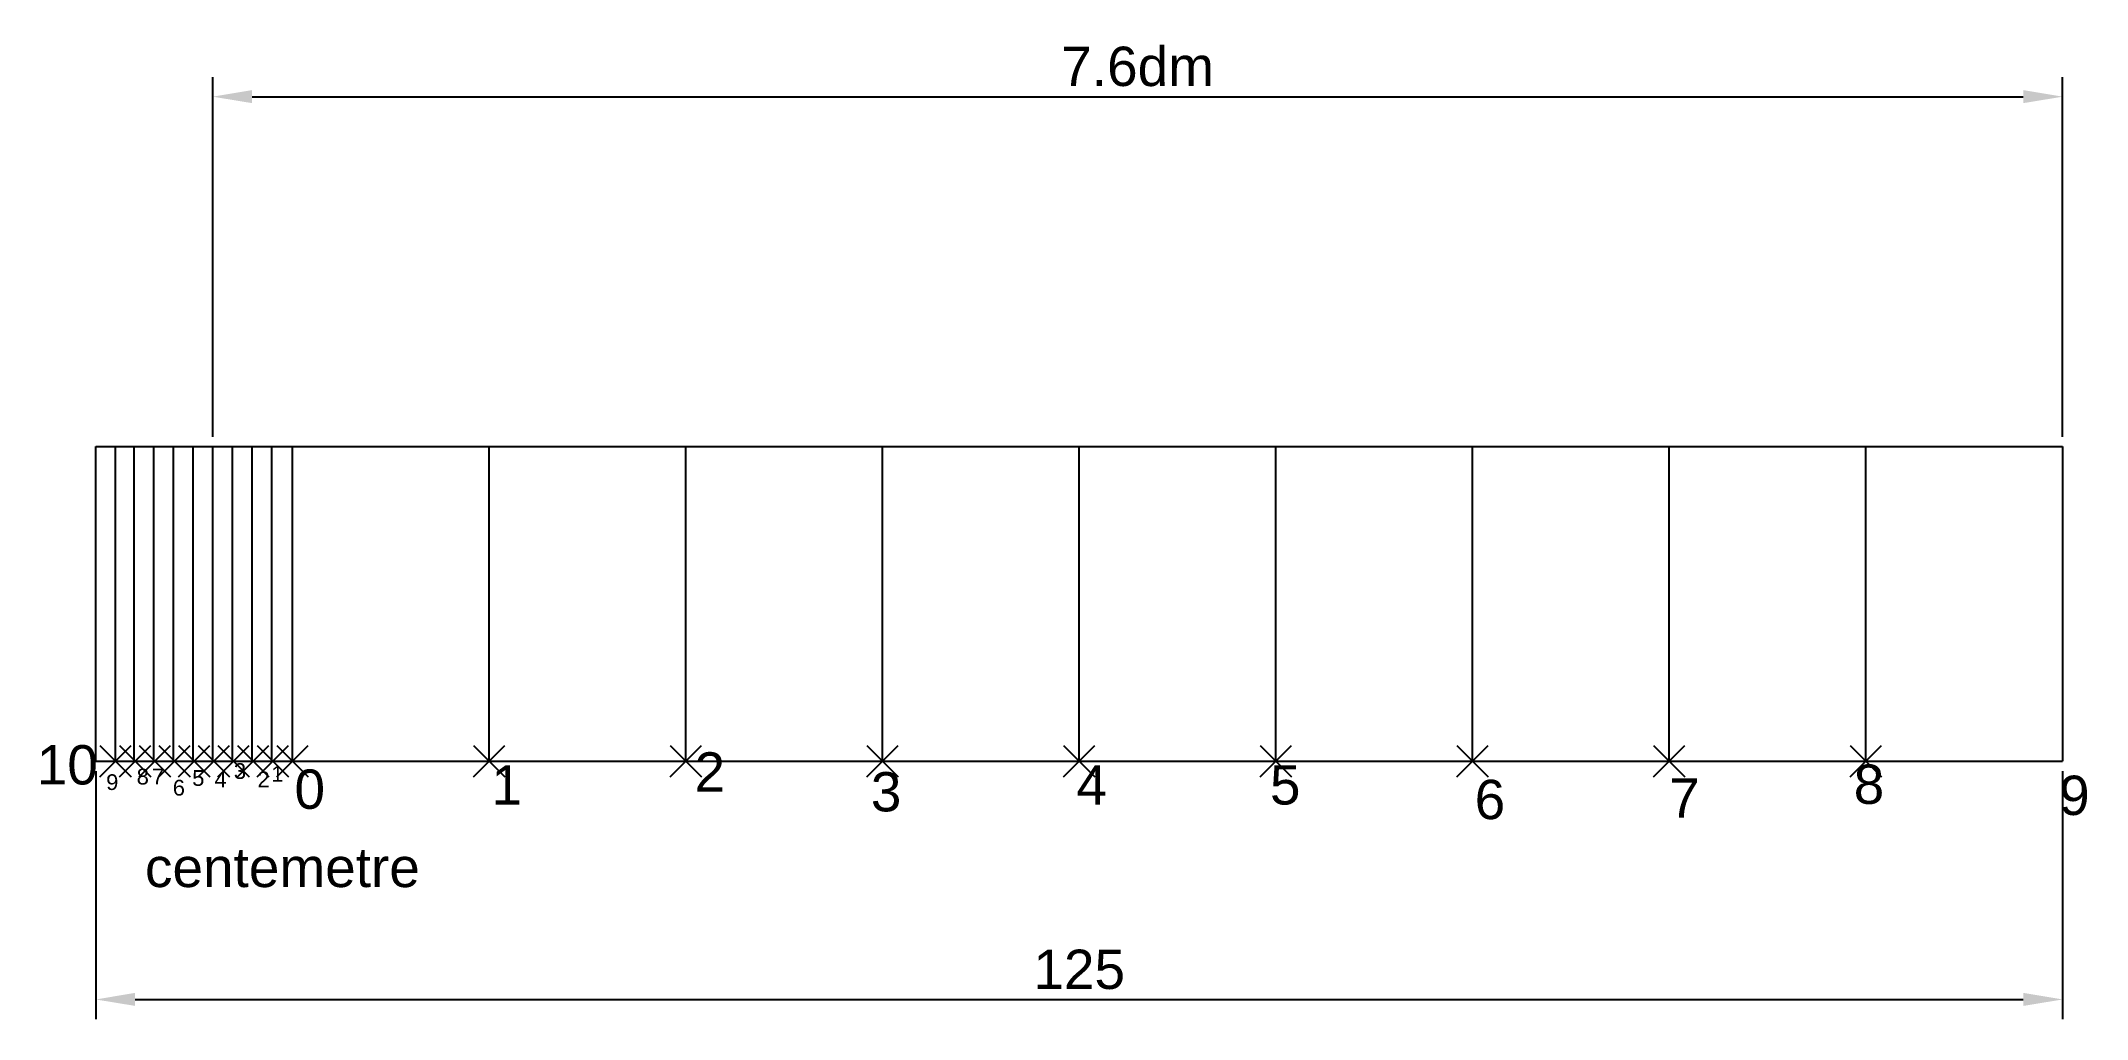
# Model space of a CAD drawing. Header units: millimetres. Extents: x 117 to 247, y 46 to 108.
import ezdxf

# ---------------------------------------------------------------- set-up
doc = ezdxf.new("R2010")
doc.units = ezdxf.units.MM
doc.header["$PDMODE"] = 3
doc.header["$PDSIZE"] = -3
doc.styles.get("Standard").update_dxf_attribs({"font": 'arial.ttf'})
doc.dimstyles.new('ISO-25', dxfattribs={"dimtxt": 2.5, "dimasz": 2.5, "dimexe": 1.25, "dimexo": 0.625, "dimtad": 1, "dimtxsty": 'Standard', "dimcen": 2.5, "dimadec": 0, "dimazin": 0, "dimtfac": 1, "dimtmove": 0, "dimatfit": 3, "dimfxl": 1, "dimarcsym": 0})

# ---------------------------------------------------------------- blocks, each defined once
blk = doc.blocks.new('*D2')
at = {"color": 0, "lineweight": -2, "transparency": 16777216}
for p, q in [((127.46, 83.13), (127.46, 106)), ((245.03, 83.13), (245.03, 106)), ((129.96, 104.75), (242.53, 104.75))]:
    blk.add_line(p, q, dxfattribs=at)
at = {"color": 0, "transparency": 16777216}
for points in [[(129.96, 105.17), (129.96, 104.34), (127.46, 104.75)], [(242.53, 105.17), (242.53, 104.34), (245.03, 104.75)]]:
    blk.add_solid(points, dxfattribs=at)
at = {"layer": 'Defpoints', "color": 0, "transparency": 16777216}
for p in [(245.03, 104.75), (127.46, 82.5), (245.03, 82.5)]:
    blk.add_point(p, dxfattribs=at)
at = {"color": 0, "transparency": 16777216, "insert": (186.24, 106.66), "char_height": 2.5, "width": 10.1432, "attachment_point": 5}
blk.add_mtext('7.6dm', dxfattribs=at)
blk = doc.blocks.new('*D3')
at = {"color": 0, "lineweight": -2, "transparency": 16777216}
for p, q in [((120.03, 61.88), (120.03, 46.11)), ((245.03, 61.88), (245.03, 46.11)), ((122.53, 47.36), (242.53, 47.36))]:
    blk.add_line(p, q, dxfattribs=at)
at = {"color": 0, "transparency": 16777216}
for points in [[(122.53, 47.78), (122.53, 46.95), (120.03, 47.36)], [(242.53, 47.78), (242.53, 46.95), (245.03, 47.36)]]:
    blk.add_solid(points, dxfattribs=at)
at = {"layer": 'Defpoints', "color": 0, "transparency": 16777216}
for p in [(120.03, 62.5), (245.03, 62.5), (245.03, 47.36)]:
    blk.add_point(p, dxfattribs=at)
at = {"color": 0, "transparency": 16777216, "insert": (182.53, 49.26), "char_height": 2.5, "attachment_point": 5}
blk.add_mtext('125', dxfattribs=at)

msp = doc.modelspace()

# ---------------------------------------------------------------- linework, layer by layer
for p, q in [((120.025, 62.503), (120.025, 82.503)), ((120.025, 82.503), (245.025, 82.503)), ((121.275, 62.503), (121.275, 82.503)), ((122.46, 62.503), (122.46, 82.503)), ((123.71, 62.503), (123.71, 82.503)), ((124.96, 62.503), (124.96, 82.503)), ((126.21, 62.503), (126.21, 82.503)), ((127.46, 62.503), (127.46, 82.503)), ((128.71, 62.503), (128.71, 82.503)), ((129.96, 62.503), (129.96, 82.503)), ((131.21, 62.503), (131.21, 82.503)), ((132.525, 62.503), (132.525, 82.503)), ((145.025, 62.503), (145.025, 82.503)), ((157.525, 62.503), (157.525, 82.503)), ((170.025, 62.503), (170.025, 82.503)), ((182.525, 62.503), (182.525, 82.503)), ((195.025, 62.503), (195.025, 82.503)), ((207.525, 62.503), (207.525, 82.503)), ((207.525, 62.503), (207.525, 82.503)), ((220.025, 62.503), (220.025, 82.503)), ((232.525, 62.503), (232.525, 82.503)), ((245.025, 82.503), (245.025, 82.503)), ((245.025, 82.503), (245.025, 62.503)), ((120.025, 62.503), (245.025, 62.503))]:
    msp.add_line(p, q)
at = {"color": 2}
msp.add_line((120.025, 62.503), (132.525, 62.503), dxfattribs=at)
for p in [(121.275, 62.503), (122.525, 62.503), (123.775, 62.503), (125.025, 62.503), (126.275, 62.503), (127.525, 62.503), (128.775, 62.503), (130.025, 62.503), (131.275, 62.503)]:
    msp.add_point(p, dxfattribs=at)
for p in [(132.525, 62.503), (145.025, 62.503), (157.525, 62.503), (170.025, 62.503), (182.525, 62.503), (195.025, 62.503), (207.525, 62.503), (220.025, 62.503), (232.525, 62.503)]:
    msp.add_point(p)

# ---------------------------------------------------------------- texts
for s, height, p in [('10', 2.5, (116.275, 61.027)), ('2', 2.5, (158.078, 60.573)), ('9', 1, (120.685, 60.675)), ('8', 1, (122.626, 61.027)), ('7', 1, (123.597, 61.027)), ('6', 1, (124.92, 60.322)), ('5', 1, (126.155, 60.939)), ('4', 1, (127.566, 60.851)), ('3', 1, (128.801, 61.38)), ('2', 1, (130.301, 60.851)), ('1', 1, (131.183, 61.204)), ('0', 2.5, (132.657, 59.48)), ('1', 2.5, (145.176, 59.753)), ('3', 2.5, (169.285, 59.316)), ('4', 2.5, (182.35, 59.753)), ('5', 2.5, (194.65, 59.753)), ('6', 2.5, (207.661, 58.824)), ('7', 2.5, (220.018, 58.911)), ('8', 2.5, (231.751, 59.793)), ('9', 2.5, (244.807, 59.088))]:
    msp.add_text(s, height=height).set_placement(p)
at = {"color": 3}
msp.add_text('centemetre', height=2.5, dxfattribs=at).set_placement((123.155, 54.504))

# ---------------------------------------------------------------- dimensions: what is measured, and where the dimension line sits
dim = msp.add_linear_dim(base=(245.025, 104.754), p1=(127.46, 82.503), p2=(245.025, 82.503), text='7.6dm', dimstyle='ISO-25', dxfattribs=at)
dim.commit()
dim.dimension.update_dxf_attribs({"geometry": '*D2', "text_midpoint": (186.242, 106.655)})
dim = msp.add_linear_dim(base=(245.025, 47.363), p1=(120.025, 62.503), p2=(245.025, 62.503), dimstyle='ISO-25', dxfattribs=at)
dim.commit()
dim.dimension.update_dxf_attribs({"geometry": '*D3', "text_midpoint": (182.525, 49.264)})

doc.saveas('drawing.dxf')
